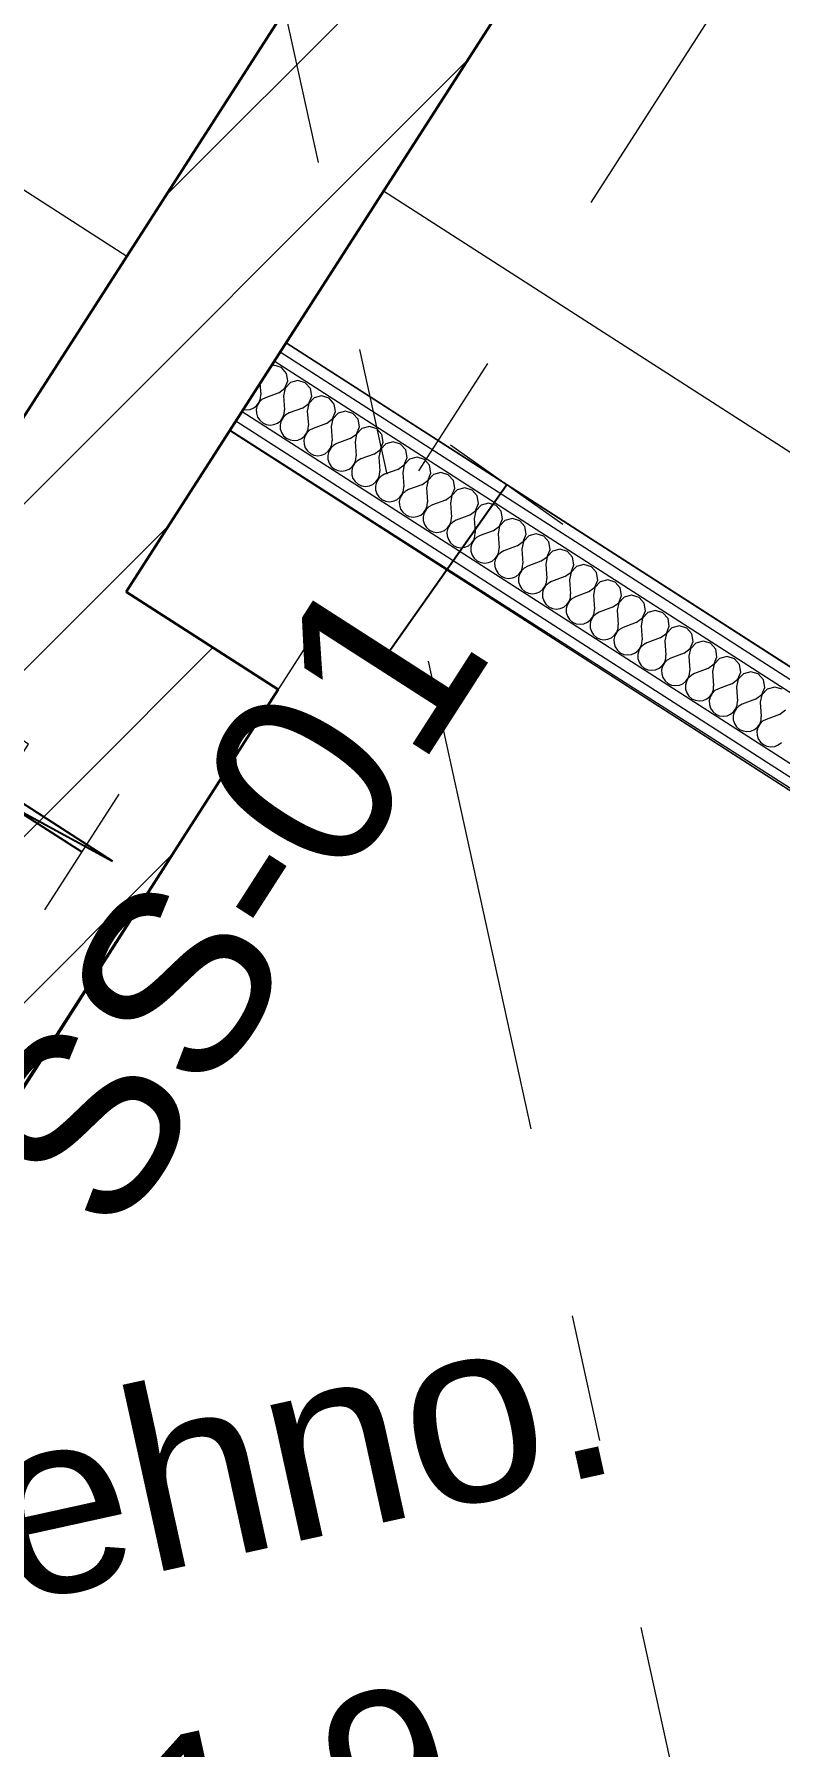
# Model space of a CAD drawing. Header units: millimetres. Extents: x 755110 to 820807, y -116979 to -66610.
# Drawn here: x 771696 to 772520, y -91751 to -89858 of the extents above; entities that cross this region are included whole.
import ezdxf

# ---------------------------------------------------------------- set-up
doc = ezdxf.new("R2010")
doc.units = ezdxf.units.MM
doc.header["$MEASUREMENT"] = 0
doc.linetypes.add('Double Dashed', pattern=[1093.611073, 529.166651, -211.666656, 141.111112, -211.666656])
for name, color, linetype, lineweight in [('New_2D Drafting - General_Pen_No__1', 7, 'Continuous', 13), ('New_Annotation - Label_Pen_No__1', 7, 'Continuous', 13), ('New_ARCHICAD Zone Stamps_Pen_No__1', 7, 'Continuous', 13), ('New_Dimensioning - General_Pen_No__1', 7, 'Continuous', 13), ('New_INT zoned_Pen_No__19', 255, 'Continuous', 0), ('New_Interior - Furniture _Pen_No__1', 7, 'Continuous', 13), ('New_Structural - Bearing_Pen_No__1', 7, 'Continuous', 13), ('New_Structural - Bearing_Pen_No__27', 7, 'Continuous', 35)]:
    doc.layers.add(name, color=color, linetype=linetype, lineweight=lineweight)
doc.layers.add('New_Dimensioning - General', color=7, linetype='Continuous')
doc.layers.add('New_Structural - Bearing', color=7, linetype='Continuous')
doc.layers.add('New_Structural - Grid_Pen_No__61', color=7, linetype='Continuous', lineweight=20, true_color=0x6a6a6a)
doc.styles.add('GENERATED_STYLE_1', font='')
doc.styles.get('GENERATED_STYLE_1').set_extended_font_data('Arial')
doc.dimstyles.new('GENERATED_STYLE__1', dxfattribs={"dimtxt": 200, "dimasz": 95, "dimexe": 0.18, "dimexo": 0.0625, "dimgap": 0, "dimtad": 1, "dimdec": 0, "dimzin": 0, "dimdsep": 46, "dimtxsty": 'GENERATED_STYLE_1', "dimblk": 'ARROWHEAD_2', "dimblk1": 'ARROWHEAD_2', "dimblk2": 'ARROWHEAD_2', "dimcen": 0.09, "dimse1": 1, "dimse2": 1, "dimclrd": 7, "dimclre": 7, "dimclrt": 7, "dimadec": 0, "dimazin": 0, "dimtfac": 1, "dimtdec": 4, "dimtmove": 0, "dimatfit": 3, "dimfxl": 0, "dimtolj": 1, "dimtzin": 0, "dimarcsym": 0})
doc.dimstyles.new('GENERATED_STYLE__3', dxfattribs={"dimtxt": 200, "dimasz": 228, "dimexe": 0.18, "dimexo": 40, "dimgap": 0, "dimtad": 1, "dimdec": 0, "dimzin": 0, "dimdsep": 46, "dimtxsty": 'GENERATED_STYLE_1', "dimblk": 'ARROWHEAD_5', "dimblk1": 'ARROWHEAD_5', "dimblk2": 'ARROWHEAD_5', "dimcen": 0.09, "dimclrd": 7, "dimclre": 7, "dimclrt": 7, "dimadec": 0, "dimazin": 0, "dimtfac": 1, "dimtdec": 4, "dimtmove": 0, "dimatfit": 3, "dimfxl": 0, "dimtolj": 1, "dimtzin": 0, "dimarcsym": 0})
doc.dimstyles.new('GENERATED_STYLE__5', dxfattribs={"dimtxt": 0.18, "dimasz": 152, "dimexe": 0.18, "dimexo": 0.0625, "dimgap": 0, "dimtad": 0, "dimtih": 1, "dimtoh": 1, "dimdec": 4, "dimzin": 0, "dimdsep": 46, "dimcen": 0.09, "dimadec": 0, "dimazin": 0, "dimtfac": 1, "dimtdec": 4, "dimtmove": 0, "dimatfit": 3, "dimldrblk": 'ARROWHEAD_0', "dimfxl": 0, "dimtolj": 1, "dimtzin": 0, "dimarcsym": 0})
pattern_1 = [(45, (0, 0), (-91.923878, 91.923878), [])]

# ---------------------------------------------------------------- blocks, each defined once
blk = doc.blocks.new('*X75')
at = {"layer": 'New_Structural - Bearing_Pen_No__1', "color": 7, "linetype": 'Continuous', "lineweight": 13}
for p, q in [((771961.2, -90224.2), (771958.1, -90225)), ((771969.4, -90226.7), (771961.2, -90224.2)), ((771975.1, -90233.1), (771969.4, -90226.7)), ((771945.6, -90244.5), (771946.5, -90256.6)), ((771973.3, -90249.5), (771976.5, -90241.5)), ((771979.3, -90243.3), (771973.4, -90249.5)), ((771976.5, -90241.5), (771975.1, -90233.1)), ((771987.6, -90241.1), (771979.3, -90243.3)), ((771995.8, -90243.6), (771987.6, -90241.1)), ((772001.4, -90250), (771995.8, -90243.6)), ((771942.2, -90268.5), (771944.7, -90265)), ((771944.8, -90265.1), (771942.7, -90268.8)), ((771944.7, -90265), (771946.2, -90260.9)), ((771947.9, -90262.1), (771944.8, -90265.1)), ((771946.2, -90260.9), (771946.5, -90256.6)), ((771951.7, -90260), (771947.9, -90262.1)), ((771966.4, -90254.5), (771951.7, -90260)), ((771966.4, -90254.5), (771973.3, -90249.5)), ((771973.4, -90249.5), (771971.7, -90257.9)), ((771971.7, -90257.9), (771972.8, -90273.6)), ((771992.8, -90271.5), (771999.7, -90266.4)), ((771999.7, -90266.4), (772002.9, -90258.5)), ((772005.7, -90260.3), (771999.8, -90266.5)), ((772002.9, -90258.5), (772001.4, -90250)), ((772013.9, -90258.1), (772005.7, -90260.3)), ((772022.1, -90260.5), (772013.9, -90258.1)), ((772027.8, -90267), (772022.1, -90260.5)), ((771927.3, -90272.9), (771930.6, -90273.4)), ((771930.6, -90273.4), (771934.8, -90272.9)), ((771934.8, -90272.9), (771938.8, -90271.2)), ((771938.8, -90271.2), (771942.2, -90268.5)), ((771942.7, -90268.8), (771941.6, -90273)), ((771941.6, -90273), (771941.7, -90277.3)), ((771941.7, -90277.3), (771943.1, -90281.4)), ((771943.1, -90281.4), (771945.4, -90285)), ((771945.4, -90285), (771948.7, -90287.9)), ((771968.6, -90285.5), (771971.1, -90281.9)), ((771971.2, -90282), (771969, -90285.7)), ((771971.1, -90281.9), (771972.5, -90277.9)), ((771974.3, -90279), (771971.2, -90282)), ((771972.5, -90277.9), (771972.8, -90273.6)), ((771978.1, -90276.9), (771974.3, -90279)), ((771992.8, -90271.5), (771978.1, -90276.9)), ((771999.8, -90266.5), (771998, -90274.9)), ((771998, -90274.9), (771999.2, -90290.5)), ((772019.1, -90288.4), (772026, -90283.3)), ((772026.1, -90283.4), (772024.4, -90291.8)), ((772026, -90283.3), (772029.2, -90275.4)), ((772032, -90277.2), (772026.1, -90283.4)), ((772029.2, -90275.4), (772027.8, -90267)), ((772040.3, -90275), (772032, -90277.2)), ((772048.5, -90277.5), (772040.3, -90275)), ((772054.2, -90283.9), (772048.5, -90277.5)), ((772055.6, -90292.3), (772054.2, -90283.9)), ((771948.7, -90287.9), (771952.6, -90289.7)), ((771952.6, -90289.7), (771956.9, -90290.3)), ((771956.9, -90290.3), (771961.2, -90289.8)), ((771961.2, -90289.8), (771965.2, -90288.2)), ((771965.2, -90288.2), (771968.6, -90285.5)), ((771969, -90285.7), (771968, -90289.9)), ((771968, -90289.9), (771968.1, -90294.3)), ((771968.1, -90294.3), (771969.4, -90298.4)), ((771969.4, -90298.4), (771971.8, -90302)), ((771971.8, -90302), (771975.1, -90304.8)), ((771991.6, -90305.1), (771994.9, -90302.4)), ((771995.4, -90302.7), (771994.3, -90306.9)), ((771994.9, -90302.4), (771997.4, -90298.9)), ((771997.5, -90298.9), (771995.4, -90302.7)), ((771997.4, -90298.9), (771998.9, -90294.8)), ((772000.6, -90295.9), (771997.5, -90298.9)), ((771998.9, -90294.8), (771999.2, -90290.5)), ((772004.5, -90293.9), (772000.6, -90295.9)), ((772019.1, -90288.4), (772004.5, -90293.9)), ((772024.4, -90291.8), (772025.5, -90307.4)), ((772045.5, -90305.3), (772052.4, -90300.3)), ((772052.5, -90300.4), (772050.8, -90308.7)), ((772052.4, -90300.3), (772055.6, -90292.3)), ((772058.4, -90294.1), (772052.5, -90300.4)), ((772066.7, -90291.9), (772058.4, -90294.1)), ((772074.9, -90294.4), (772066.7, -90291.9)), ((772080.5, -90300.8), (772074.9, -90294.4)), ((772082, -90309.3), (772080.5, -90300.8)), ((771975.1, -90304.8), (771979, -90306.6)), ((771979, -90306.6), (771983.3, -90307.3)), ((771983.3, -90307.3), (771987.6, -90306.8)), ((771987.6, -90306.8), (771991.6, -90305.1)), ((771994.3, -90306.9), (771994.5, -90311.2)), ((771994.5, -90311.2), (771995.8, -90315.3)), ((771995.8, -90315.3), (771998.2, -90318.9)), ((771998.2, -90318.9), (772001.4, -90321.7)), ((772001.4, -90321.7), (772005.4, -90323.6)), ((772013.9, -90323.7), (772017.9, -90322)), ((772017.9, -90322), (772021.3, -90319.3)), ((772021.8, -90319.6), (772020.7, -90323.8)), ((772021.3, -90319.3), (772023.8, -90315.8)), ((772023.9, -90315.9), (772021.8, -90319.6)), ((772023.8, -90315.8), (772025.3, -90311.7)), ((772027, -90312.9), (772023.9, -90315.9)), ((772025.3, -90311.7), (772025.5, -90307.4)), ((772030.8, -90310.8), (772027, -90312.9)), ((772045.5, -90305.3), (772030.8, -90310.8)), ((772050.8, -90308.7), (772051.9, -90324.4)), ((772071.9, -90322.3), (772057.2, -90327.7)), ((772071.9, -90322.3), (772078.8, -90317.2)), ((772078.9, -90317.3), (772077.1, -90325.7)), ((772078.8, -90317.2), (772082, -90309.3)), ((772084.8, -90311.1), (772078.9, -90317.3)), ((772093, -90308.9), (772084.8, -90311.1)), ((772101.2, -90311.4), (772093, -90308.9)), ((772106.9, -90317.8), (772101.2, -90311.4)), ((772108.3, -90326.2), (772106.9, -90317.8)), ((772005.4, -90323.6), (772009.6, -90324.2)), ((772009.6, -90324.2), (772013.9, -90323.7)), ((772020.7, -90323.8), (772020.8, -90328.1)), ((772020.8, -90328.1), (772022.1, -90332.3)), ((772022.1, -90332.3), (772024.5, -90335.9)), ((772024.5, -90335.9), (772027.8, -90338.7)), ((772027.8, -90338.7), (772031.7, -90340.5)), ((772031.7, -90340.5), (772036, -90341.2)), ((772036, -90341.2), (772040.3, -90340.6)), ((772040.3, -90340.6), (772044.3, -90339)), ((772044.3, -90339), (772047.7, -90336.3)), ((772048.1, -90336.6), (772047.1, -90340.8)), ((772047.1, -90340.8), (772047.2, -90345.1)), ((772047.7, -90336.3), (772050.2, -90332.7)), ((772050.3, -90332.8), (772048.1, -90336.6)), ((772050.2, -90332.7), (772051.6, -90328.7)), ((772053.4, -90329.8), (772050.3, -90332.8)), ((772051.6, -90328.7), (772051.9, -90324.4)), ((772057.2, -90327.7), (772053.4, -90329.8)), ((772077.1, -90325.7), (772078.3, -90341.3)), ((772078, -90345.6), (772078.3, -90341.3)), ((772098.2, -90339.2), (772083.5, -90344.7)), ((772098.2, -90339.2), (772105.1, -90334.2)), ((772105.2, -90334.2), (772103.5, -90342.6)), ((772105.1, -90334.2), (772108.3, -90326.2)), ((772111.1, -90328), (772105.2, -90334.2)), ((772119.4, -90325.8), (772111.1, -90328)), ((772127.6, -90328.3), (772119.4, -90325.8)), ((772133.2, -90334.7), (772127.6, -90328.3)), ((772134.7, -90343.2), (772133.2, -90334.7)), ((772047.2, -90345.1), (772048.5, -90349.2)), ((772048.5, -90349.2), (772050.9, -90352.8)), ((772050.9, -90352.8), (772054.2, -90355.6)), ((772054.2, -90355.6), (772058.1, -90357.4)), ((772058.1, -90357.4), (772062.4, -90358.1)), ((772062.4, -90358.1), (772066.7, -90357.6)), ((772066.7, -90357.6), (772070.6, -90355.9)), ((772070.6, -90355.9), (772074, -90353.2)), ((772074.5, -90353.5), (772073.4, -90357.7)), ((772073.4, -90357.7), (772073.6, -90362)), ((772074, -90353.2), (772076.5, -90349.7)), ((772076.6, -90349.7), (772074.5, -90353.5)), ((772076.5, -90349.7), (772078, -90345.6)), ((772079.7, -90346.7), (772076.6, -90349.7)), ((772083.5, -90344.7), (772079.7, -90346.7)), ((772103.5, -90342.6), (772104.6, -90358.2)), ((772104.3, -90362.5), (772104.6, -90358.2)), ((772124.6, -90356.2), (772109.9, -90361.6)), ((772124.6, -90356.2), (772131.5, -90351.1)), ((772131.6, -90351.2), (772129.9, -90359.5)), ((772129.9, -90359.5), (772131, -90375.2)), ((772131.5, -90351.1), (772134.7, -90343.2)), ((772137.5, -90344.9), (772131.6, -90351.2)), ((772145.8, -90342.7), (772137.5, -90344.9)), ((772153.9, -90345.2), (772145.8, -90342.7)), ((772159.6, -90351.7), (772153.9, -90345.2)), ((772157.8, -90368), (772161.1, -90360.1)), ((772161.1, -90360.1), (772159.6, -90351.7)), ((772172.1, -90359.7), (772163.8, -90361.9)), ((772180.3, -90362.2), (772172.1, -90359.7)), ((772073.6, -90362), (772074.9, -90366.1)), ((772074.9, -90366.1), (772077.3, -90369.7)), ((772077.3, -90369.7), (772080.5, -90372.5)), ((772080.5, -90372.5), (772084.5, -90374.4)), ((772084.5, -90374.4), (772088.7, -90375)), ((772088.7, -90375), (772093, -90374.5)), ((772093, -90374.5), (772097, -90372.8)), ((772097, -90372.8), (772100.4, -90370.1)), ((772100.8, -90370.4), (772099.8, -90374.6)), ((772099.8, -90374.6), (772099.9, -90378.9)), ((772099.9, -90378.9), (772101.2, -90383.1)), ((772100.4, -90370.1), (772102.9, -90366.6)), ((772103, -90366.7), (772100.8, -90370.4)), ((772102.9, -90366.6), (772104.3, -90362.5)), ((772106.1, -90363.7), (772103, -90366.7)), ((772109.9, -90361.6), (772106.1, -90363.7)), ((772129.2, -90383.6), (772130.7, -90379.5)), ((772130.7, -90379.5), (772131, -90375.2)), ((772136.3, -90378.6), (772132.5, -90380.6)), ((772150.9, -90373.1), (772136.3, -90378.6)), ((772150.9, -90373.1), (772157.8, -90368)), ((772158, -90368.1), (772156.2, -90376.5)), ((772156.2, -90376.5), (772157.3, -90392.1)), ((772163.8, -90361.9), (772158, -90368.1)), ((772186, -90368.6), (772180.3, -90362.2)), ((772184.2, -90385), (772187.4, -90377)), ((772190.2, -90378.8), (772184.3, -90385)), ((772187.4, -90377), (772186, -90368.6)), ((772198.5, -90376.6), (772190.2, -90378.8)), ((772206.7, -90379.1), (772198.5, -90376.6)), ((772212.3, -90385.5), (772206.7, -90379.1)), ((772101.2, -90383.1), (772103.6, -90386.7)), ((772103.6, -90386.7), (772106.9, -90389.5)), ((772106.9, -90389.5), (772110.8, -90391.3)), ((772110.8, -90391.3), (772115.1, -90392)), ((772115.1, -90392), (772119.4, -90391.4)), ((772119.4, -90391.4), (772123.4, -90389.8)), ((772123.4, -90389.8), (772126.7, -90387.1)), ((772127.2, -90387.4), (772126.1, -90391.6)), ((772126.1, -90391.6), (772126.3, -90395.9)), ((772126.3, -90395.9), (772127.6, -90400)), ((772126.7, -90387.1), (772129.2, -90383.6)), ((772129.4, -90383.6), (772127.2, -90387.4)), ((772132.5, -90380.6), (772129.4, -90383.6)), ((772155.6, -90400.5), (772157.1, -90396.4)), ((772158.8, -90397.5), (772155.7, -90400.6)), ((772157.1, -90396.4), (772157.3, -90392.1)), ((772162.6, -90395.5), (772158.8, -90397.5)), ((772177.3, -90390), (772162.6, -90395.5)), ((772177.3, -90390), (772184.2, -90385)), ((772184.3, -90385), (772182.6, -90393.4)), ((772182.6, -90393.4), (772183.7, -90409)), ((772210.6, -90401.9), (772213.8, -90394)), ((772216.6, -90395.8), (772210.7, -90402)), ((772213.8, -90394), (772212.3, -90385.5)), ((772224.8, -90393.6), (772216.6, -90395.8)), ((772233, -90396), (772224.8, -90393.6)), ((772238.7, -90402.5), (772233, -90396)), ((772127.6, -90400), (772130, -90403.6)), ((772130, -90403.6), (772133.3, -90406.4)), ((772133.3, -90406.4), (772137.2, -90408.2)), ((772137.2, -90408.2), (772141.4, -90408.9)), ((772141.4, -90408.9), (772145.7, -90408.4)), ((772145.7, -90408.4), (772149.7, -90406.7)), ((772149.7, -90406.7), (772153.1, -90404)), ((772153.6, -90404.3), (772152.5, -90408.5)), ((772152.5, -90408.5), (772152.6, -90412.8)), ((772152.6, -90412.8), (772154, -90416.9)), ((772153.1, -90404), (772155.6, -90400.5)), ((772155.7, -90400.6), (772153.6, -90404.3)), ((772154, -90416.9), (772156.3, -90420.5)), ((772179.5, -90420.9), (772182, -90417.4)), ((772182.1, -90417.5), (772179.9, -90421.2)), ((772182, -90417.4), (772183.4, -90413.4)), ((772185.2, -90414.5), (772182.1, -90417.5)), ((772183.4, -90413.4), (772183.7, -90409)), ((772189, -90412.4), (772185.2, -90414.5)), ((772203.7, -90407), (772189, -90412.4)), ((772203.7, -90407), (772210.6, -90401.9)), ((772210.7, -90402), (772208.9, -90410.4)), ((772208.9, -90410.4), (772210.1, -90426)), ((772236.9, -90418.8), (772240.1, -90410.9)), ((772242.9, -90412.7), (772237, -90418.9)), ((772240.1, -90410.9), (772238.7, -90402.5)), ((772251.2, -90410.5), (772242.9, -90412.7)), ((772259.4, -90413), (772251.2, -90410.5)), ((772265.1, -90419.4), (772259.4, -90413)), ((772156.3, -90420.5), (772159.6, -90423.4)), ((772159.6, -90423.4), (772163.5, -90425.2)), ((772163.5, -90425.2), (772167.8, -90425.8)), ((772167.8, -90425.8), (772172.1, -90425.3)), ((772172.1, -90425.3), (772176.1, -90423.6)), ((772176.1, -90423.6), (772179.5, -90420.9)), ((772179.9, -90421.2), (772178.9, -90425.4)), ((772178.9, -90425.4), (772179, -90429.8)), ((772179, -90429.8), (772180.3, -90433.9)), ((772180.3, -90433.9), (772182.7, -90437.5)), ((772205.8, -90437.9), (772208.3, -90434.4)), ((772208.4, -90434.4), (772206.3, -90438.2)), ((772208.3, -90434.4), (772209.8, -90430.3)), ((772211.5, -90431.4), (772208.4, -90434.4)), ((772209.8, -90430.3), (772210.1, -90426)), ((772215.3, -90429.4), (772211.5, -90431.4)), ((772230, -90423.9), (772215.3, -90429.4)), ((772230, -90423.9), (772236.9, -90418.8)), ((772237, -90418.9), (772235.3, -90427.3)), ((772235.3, -90427.3), (772236.4, -90442.9)), ((772256.4, -90440.8), (772263.3, -90435.8)), ((772263.4, -90435.8), (772261.7, -90444.2)), ((772263.3, -90435.8), (772266.5, -90427.8)), ((772269.3, -90429.6), (772263.4, -90435.8)), ((772266.5, -90427.8), (772265.1, -90419.4)), ((772277.6, -90427.4), (772269.3, -90429.6)), ((772285.8, -90429.9), (772277.6, -90427.4)), ((772291.4, -90436.3), (772285.8, -90429.9)), ((772292.9, -90444.8), (772291.4, -90436.3)), ((772182.7, -90437.5), (772186, -90440.3)), ((772186, -90440.3), (772189.9, -90442.1)), ((772189.9, -90442.1), (772194.2, -90442.8)), ((772194.2, -90442.8), (772198.5, -90442.3)), ((772198.5, -90442.3), (772202.4, -90440.6)), ((772202.4, -90440.6), (772205.8, -90437.9)), ((772206.3, -90438.2), (772205.2, -90442.4)), ((772205.2, -90442.4), (772205.4, -90446.7)), ((772205.4, -90446.7), (772206.7, -90450.8)), ((772206.7, -90450.8), (772209.1, -90454.4)), ((772209.1, -90454.4), (772212.3, -90457.2)), ((772228.8, -90457.5), (772232.2, -90454.8)), ((772232.6, -90455.1), (772231.6, -90459.3)), ((772232.2, -90454.8), (772234.7, -90451.3)), ((772234.8, -90451.4), (772232.6, -90455.1)), ((772234.7, -90451.3), (772236.1, -90447.2)), ((772237.9, -90448.4), (772234.8, -90451.4)), ((772236.1, -90447.2), (772236.4, -90442.9)), ((772241.7, -90446.3), (772237.9, -90448.4)), ((772256.4, -90440.8), (772241.7, -90446.3)), ((772261.7, -90444.2), (772262.8, -90459.9)), ((772282.7, -90457.8), (772289.7, -90452.7)), ((772289.8, -90452.8), (772288, -90461.2)), ((772289.7, -90452.7), (772292.9, -90444.8)), ((772295.6, -90446.6), (772289.8, -90452.8)), ((772303.9, -90444.4), (772295.6, -90446.6)), ((772312.1, -90446.8), (772303.9, -90444.4)), ((772317.8, -90453.3), (772312.1, -90446.8)), ((772319.2, -90461.7), (772317.8, -90453.3)), ((772212.3, -90457.2), (772216.3, -90459)), ((772216.3, -90459), (772220.5, -90459.7)), ((772220.5, -90459.7), (772224.8, -90459.2)), ((772224.8, -90459.2), (772228.8, -90457.5)), ((772231.6, -90459.3), (772231.7, -90463.6)), ((772231.7, -90463.6), (772233, -90467.7)), ((772233, -90467.7), (772235.4, -90471.4)), ((772235.4, -90471.4), (772238.7, -90474.2)), ((772238.7, -90474.2), (772242.6, -90476)), ((772251.2, -90476.1), (772255.2, -90474.5)), ((772255.2, -90474.5), (772258.5, -90471.8)), ((772259, -90472.1), (772258, -90476.2)), ((772258.5, -90471.8), (772261.1, -90468.2)), ((772261.2, -90468.3), (772259, -90472.1)), ((772261.1, -90468.2), (772262.5, -90464.2)), ((772264.3, -90465.3), (772261.2, -90468.3)), ((772262.5, -90464.2), (772262.8, -90459.9)), ((772268.1, -90463.2), (772264.3, -90465.3)), ((772282.7, -90457.8), (772268.1, -90463.2)), ((772288, -90461.2), (772289.2, -90476.8)), ((772309.1, -90474.7), (772316, -90469.6)), ((772316.1, -90469.7), (772314.4, -90478.1)), ((772316, -90469.6), (772319.2, -90461.7)), ((772322, -90463.5), (772316.1, -90469.7)), ((772330.3, -90461.3), (772322, -90463.5)), ((772338.5, -90463.8), (772330.3, -90461.3)), ((772344.1, -90470.2), (772338.5, -90463.8)), ((772345.6, -90478.6), (772344.1, -90470.2)), ((772242.6, -90476), (772246.9, -90476.7)), ((772246.9, -90476.7), (772251.2, -90476.1)), ((772258, -90476.2), (772258.1, -90480.6)), ((772258.1, -90480.6), (772259.4, -90484.7)), ((772259.4, -90484.7), (772261.8, -90488.3)), ((772261.8, -90488.3), (772265.1, -90491.1)), ((772265.1, -90491.1), (772269, -90492.9)), ((772269, -90492.9), (772273.3, -90493.6)), ((772273.3, -90493.6), (772277.5, -90493.1)), ((772277.5, -90493.1), (772281.5, -90491.4)), ((772281.5, -90491.4), (772284.9, -90488.7)), ((772285.4, -90489), (772284.3, -90493.2)), ((772284.3, -90493.2), (772284.4, -90497.5)), ((772284.9, -90488.7), (772287.4, -90485.2)), ((772287.5, -90485.2), (772285.4, -90489)), ((772287.4, -90485.2), (772288.9, -90481.1)), ((772290.6, -90482.2), (772287.5, -90485.2)), ((772288.9, -90481.1), (772289.2, -90476.8)), ((772294.4, -90480.2), (772290.6, -90482.2)), ((772309.1, -90474.7), (772294.4, -90480.2)), ((772314.4, -90478.1), (772315.5, -90493.7)), ((772335.5, -90491.7), (772320.8, -90497.1)), ((772335.5, -90491.7), (772342.4, -90486.6)), ((772342.5, -90486.7), (772340.7, -90495)), ((772342.4, -90486.6), (772345.6, -90478.6)), ((772348.4, -90480.4), (772342.5, -90486.7)), ((772356.6, -90478.2), (772348.4, -90480.4)), ((772364.8, -90480.7), (772356.6, -90478.2)), ((772370.5, -90487.1), (772364.8, -90480.7)), ((772371.9, -90495.6), (772370.5, -90487.1)), ((772284.4, -90497.5), (772285.8, -90501.6)), ((772285.8, -90501.6), (772288.1, -90505.2)), ((772288.1, -90505.2), (772291.4, -90508)), ((772291.4, -90508), (772295.3, -90509.9)), ((772295.3, -90509.9), (772299.6, -90510.5)), ((772299.6, -90510.5), (772303.9, -90510)), ((772303.9, -90510), (772307.9, -90508.3)), ((772307.9, -90508.3), (772311.3, -90505.6)), ((772311.7, -90505.9), (772310.7, -90510.1)), ((772310.7, -90510.1), (772310.8, -90514.4)), ((772311.3, -90505.6), (772313.8, -90502.1)), ((772313.9, -90502.2), (772311.7, -90505.9)), ((772313.8, -90502.1), (772315.2, -90498)), ((772317, -90499.2), (772313.9, -90502.2)), ((772315.2, -90498), (772315.5, -90493.7)), ((772320.8, -90497.1), (772317, -90499.2)), ((772340.7, -90495), (772341.9, -90510.7)), ((772341.6, -90515), (772341.9, -90510.7)), ((772361.8, -90508.6), (772347.2, -90514.1)), ((772361.8, -90508.6), (772368.7, -90503.5)), ((772368.8, -90503.6), (772367.1, -90512)), ((772367.1, -90512), (772368.2, -90527.6)), ((772368.7, -90503.5), (772371.9, -90495.6)), ((772374.7, -90497.4), (772368.8, -90503.6)), ((772383, -90495.2), (772374.7, -90497.4)), ((772391.2, -90497.7), (772383, -90495.2)), ((772396.9, -90504.1), (772391.2, -90497.7)), ((772395.1, -90520.5), (772398.3, -90512.5)), ((772398.3, -90512.5), (772396.9, -90504.1)), ((772409.4, -90512.1), (772401.1, -90514.3)), ((772417.6, -90514.6), (772409.4, -90512.1)), ((772310.8, -90514.4), (772312.1, -90518.6)), ((772312.1, -90518.6), (772314.5, -90522.2)), ((772314.5, -90522.2), (772317.8, -90525)), ((772317.8, -90525), (772321.7, -90526.8)), ((772321.7, -90526.8), (772326, -90527.5)), ((772326, -90527.5), (772330.3, -90526.9)), ((772330.3, -90526.9), (772334.3, -90525.3)), ((772334.3, -90525.3), (772337.6, -90522.6)), ((772338.1, -90522.9), (772337, -90527.1)), ((772337, -90527.1), (772337.2, -90531.4)), ((772337.2, -90531.4), (772338.5, -90535.5)), ((772337.6, -90522.6), (772340.1, -90519)), ((772340.2, -90519.1), (772338.1, -90522.9)), ((772340.1, -90519), (772341.6, -90515)), ((772343.3, -90516.1), (772340.2, -90519.1)), ((772347.2, -90514.1), (772343.3, -90516.1)), ((772368, -90531.9), (772368.2, -90527.6)), ((772373.5, -90531), (772369.7, -90533)), ((772388.2, -90525.5), (772373.5, -90531)), ((772388.2, -90525.5), (772395.1, -90520.5)), ((772395.2, -90520.5), (772393.5, -90528.9)), ((772393.5, -90528.9), (772394.6, -90544.5)), ((772401.1, -90514.3), (772395.2, -90520.5)), ((772423.2, -90521), (772417.6, -90514.6)), ((772421.5, -90537.4), (772424.7, -90529.5)), ((772427.5, -90531.2), (772421.6, -90537.5)), ((772424.7, -90529.5), (772423.2, -90521)), ((772435.7, -90529), (772427.5, -90531.2)), ((772443.9, -90531.5), (772435.7, -90529)), ((772338.5, -90535.5), (772340.9, -90539.1)), ((772340.9, -90539.1), (772344.1, -90541.9)), ((772344.1, -90541.9), (772348.1, -90543.7)), ((772348.1, -90543.7), (772352.3, -90544.4)), ((772352.3, -90544.4), (772356.6, -90543.9)), ((772356.6, -90543.9), (772360.6, -90542.2)), ((772360.6, -90542.2), (772364, -90539.5)), ((772364.5, -90539.8), (772363.4, -90544)), ((772363.4, -90544), (772363.5, -90548.3)), ((772363.5, -90548.3), (772364.8, -90552.4)), ((772364, -90539.5), (772366.5, -90536)), ((772366.6, -90536.1), (772364.5, -90539.8)), ((772366.5, -90536), (772368, -90531.9)), ((772369.7, -90533), (772366.6, -90536.1)), ((772392.9, -90552.9), (772394.3, -90548.8)), ((772396.1, -90550), (772393, -90553)), ((772394.3, -90548.8), (772394.6, -90544.5)), ((772399.9, -90547.9), (772396.1, -90550)), ((772414.6, -90542.5), (772399.9, -90547.9)), ((772414.6, -90542.5), (772421.5, -90537.4)), ((772421.6, -90537.5), (772419.8, -90545.8)), ((772419.8, -90545.8), (772421, -90561.5)), ((772449.6, -90538), (772443.9, -90531.5)), ((772447.8, -90554.3), (772451, -90546.4)), ((772453.8, -90548.2), (772447.9, -90554.4)), ((772451, -90546.4), (772449.6, -90538)), ((772462.1, -90546), (772453.8, -90548.2)), ((772470.3, -90548.5), (772462.1, -90546)), ((772475.9, -90554.9), (772470.3, -90548.5)), ((772364.8, -90552.4), (772367.2, -90556)), ((772367.2, -90556), (772370.5, -90558.9)), ((772370.5, -90558.9), (772374.4, -90560.7)), ((772374.4, -90560.7), (772378.7, -90561.3)), ((772378.7, -90561.3), (772383, -90560.8)), ((772383, -90560.8), (772387, -90559.1)), ((772387, -90559.1), (772390.4, -90556.4)), ((772390.8, -90556.7), (772389.8, -90560.9)), ((772389.8, -90560.9), (772389.9, -90565.2)), ((772389.9, -90565.2), (772391.2, -90569.4)), ((772390.4, -90556.4), (772392.9, -90552.9)), ((772393, -90553), (772390.8, -90556.7)), ((772419.2, -90569.9), (772420.7, -90565.8)), ((772422.4, -90566.9), (772419.3, -90569.9)), ((772420.7, -90565.8), (772421, -90561.5)), ((772426.2, -90564.9), (772422.4, -90566.9)), ((772440.9, -90559.4), (772426.2, -90564.9)), ((772440.9, -90559.4), (772447.8, -90554.3)), ((772447.9, -90554.4), (772446.2, -90562.8)), ((772446.2, -90562.8), (772447.3, -90578.4)), ((772474.2, -90571.3), (772477.4, -90563.3)), ((772480.2, -90565.1), (772474.3, -90571.3)), ((772477.4, -90563.3), (772475.9, -90554.9)), ((772488.5, -90562.9), (772480.2, -90565.1)), ((772496.6, -90565.4), (772488.5, -90562.9)), ((772502.3, -90571.8), (772496.6, -90565.4)), ((772391.2, -90569.4), (772393.6, -90573)), ((772393.6, -90573), (772396.9, -90575.8)), ((772396.9, -90575.8), (772400.8, -90577.6)), ((772400.8, -90577.6), (772405.1, -90578.3)), ((772405.1, -90578.3), (772409.4, -90577.7)), ((772409.4, -90577.7), (772413.3, -90576.1)), ((772413.3, -90576.1), (772416.7, -90573.4)), ((772417.2, -90573.7), (772416.1, -90577.9)), ((772416.1, -90577.9), (772416.3, -90582.2)), ((772416.3, -90582.2), (772417.6, -90586.3)), ((772416.7, -90573.4), (772419.2, -90569.9)), ((772419.3, -90569.9), (772417.2, -90573.7)), ((772417.6, -90586.3), (772420, -90589.9)), ((772443.1, -90590.3), (772445.6, -90586.8)), ((772445.7, -90586.9), (772443.5, -90590.6)), ((772445.6, -90586.8), (772447, -90582.7)), ((772448.8, -90583.8), (772445.7, -90586.9)), ((772447, -90582.7), (772447.3, -90578.4)), ((772452.6, -90581.8), (772448.8, -90583.8)), ((772467.3, -90576.3), (772452.6, -90581.8)), ((772467.3, -90576.3), (772474.2, -90571.3)), ((772474.3, -90571.3), (772472.6, -90579.7)), ((772472.6, -90579.7), (772473.7, -90595.3)), ((772493.6, -90593.3), (772500.5, -90588.2)), ((772500.5, -90588.2), (772503.8, -90580.3)), ((772506.5, -90582.1), (772500.7, -90588.3)), ((772503.8, -90580.3), (772502.3, -90571.8)), ((772514.8, -90579.9), (772506.5, -90582.1)), ((772523, -90582.3), (772514.8, -90579.9)), ((772420, -90589.9), (772423.2, -90592.7)), ((772423.2, -90592.7), (772427.2, -90594.5)), ((772427.2, -90594.5), (772431.4, -90595.2)), ((772431.4, -90595.2), (772435.7, -90594.7)), ((772435.7, -90594.7), (772439.7, -90593)), ((772439.7, -90593), (772443.1, -90590.3)), ((772443.5, -90590.6), (772442.5, -90594.8)), ((772442.5, -90594.8), (772442.6, -90599.1)), ((772442.6, -90599.1), (772443.9, -90603.2)), ((772443.9, -90603.2), (772446.3, -90606.8)), ((772446.3, -90606.8), (772449.6, -90609.7)), ((772469.4, -90607.2), (772471.9, -90603.7)), ((772472.1, -90603.8), (772469.9, -90607.5)), ((772471.9, -90603.7), (772473.4, -90599.7)), ((772475.2, -90600.8), (772472.1, -90603.8)), ((772473.4, -90599.7), (772473.7, -90595.3)), ((772479, -90598.7), (772475.2, -90600.8)), ((772493.6, -90593.3), (772479, -90598.7)), ((772500.7, -90588.3), (772498.9, -90596.7)), ((772498.9, -90596.7), (772500, -90612.3)), ((772520, -90610.2), (772526.9, -90605.1)), ((772449.6, -90609.7), (772453.5, -90611.5)), ((772453.5, -90611.5), (772457.8, -90612.1)), ((772457.8, -90612.1), (772462.1, -90611.6)), ((772462.1, -90611.6), (772466.1, -90609.9)), ((772466.1, -90609.9), (772469.4, -90607.2)), ((772469.9, -90607.5), (772468.8, -90611.7)), ((772468.8, -90611.7), (772469, -90616.1)), ((772469, -90616.1), (772470.3, -90620.2)), ((772470.3, -90620.2), (772472.7, -90623.8)), ((772472.7, -90623.8), (772476, -90626.6)), ((772492.4, -90626.9), (772495.8, -90624.2)), ((772496.3, -90624.5), (772495.2, -90628.7)), ((772495.8, -90624.2), (772498.3, -90620.7)), ((772498.4, -90620.7), (772496.3, -90624.5)), ((772498.3, -90620.7), (772499.8, -90616.6)), ((772501.5, -90617.7), (772498.4, -90620.7)), ((772499.8, -90616.6), (772500, -90612.3)), ((772505.3, -90615.7), (772501.5, -90617.7)), ((772520, -90610.2), (772505.3, -90615.7)), ((772476, -90626.6), (772479.9, -90628.4)), ((772479.9, -90628.4), (772484.1, -90629.1)), ((772484.1, -90629.1), (772488.4, -90628.6)), ((772488.4, -90628.6), (772492.4, -90626.9)), ((772495.2, -90628.7), (772495.3, -90633)), ((772495.3, -90633), (772496.7, -90637.1)), ((772496.7, -90637.1), (772499, -90640.7)), ((772499, -90640.7), (772502.3, -90643.5)), ((772502.3, -90643.5), (772506.2, -90645.3)), ((772514.8, -90645.5), (772518.8, -90643.8)), ((772518.8, -90643.8), (772522.2, -90641.1)), ((772506.2, -90645.3), (772510.5, -90646)), ((772510.5, -90646), (772514.8, -90645.5))]:
    blk.add_line(p, q, dxfattribs=at)
blk = doc.blocks.new('*D142')
at = {"layer": 'New_Dimensioning - General_Pen_No__1', "color": 7, "linetype": 'Continuous', "lineweight": 13}
for p, q in [((768938, -82676.9), (768836.6, -82834.6)), ((768823.2, -82788.9), (768951.4, -82722.7)), ((779244.9, -89410.3), (768887.3, -82755.8)), ((779295.5, -89331.4), (779194.2, -89489.2)), ((779180.7, -89443.4), (779309, -89377.2)), ((779341.6, -89472.4), (779244.9, -89410.3))]:
    blk.add_line(p, q, dxfattribs=at)
at = {"layer": 'New_Dimensioning - General_Pen_No__1', "color": 7, "lineweight": 13, "char_height": 200, "attachment_point": 7, "rotation": 327.2801, "style": 'GENERATED_STYLE_1'}
for s, insert in [('\\A1;{\\pql;\\fArial|b0|i0|c0|p34;115}', (768939.3, -82741.6)), ('\\A1;{\\pql;\\fArial|b0|i0|c0|p34;12\xa0311}', (773744.6, -85829))]:
    blk.add_mtext(s, dxfattribs=dict(at, insert=insert))
blk = doc.blocks.new('ARROWHEAD_2')
at = {"color": 0, "linetype": 'Continuous', "lineweight": 0}
for p, q in [((-0.378, -0.655), (0.378, 0.655)), ((0, 0), (-1, 0))]:
    blk.add_line(p, q, dxfattribs=at)
blk = doc.blocks.new('*D151')
at = {"layer": 'New_Dimensioning - General_Pen_No__1', "color": 7, "linetype": 'Continuous', "lineweight": 13}
for p, q in [((763456.6, -78204.4), (763355.3, -78362.1)), ((763470.1, -78250.2), (763341.8, -78316.3)), ((763406, -78283.2), (763354.5, -78250.2)), ((775058.3, -85769.6), (763406, -78283.2)), ((775109, -85690.7), (775007.6, -85848.5)), ((774994.2, -85802.7), (775122.4, -85736.5)), ((783092.9, -90931.7), (775058.3, -85769.6))]:
    blk.add_line(p, q, dxfattribs=at)
at = {"layer": 'New_Dimensioning - General_Pen_No__1', "color": 7, "lineweight": 13, "insert": (768902.2, -81766.9), "char_height": 200, "attachment_point": 7, "rotation": 327.2801, "style": 'GENERATED_STYLE_1'}
blk.add_mtext('\\A1;{\\pql;\\fArial|b0|i0|c0|p34;13\xa0850}', dxfattribs=at)
blk = doc.blocks.new('*D152')
at = {"layer": 'New_Dimensioning - General_Pen_No__1', "color": 7, "linetype": 'Continuous', "lineweight": 13}
for p, q in [((763169.4, -77767.2), (763270.7, -77609.5)), ((763284.2, -77655.3), (763155.9, -77721.4)), ((763168.6, -77655.3), (763220, -77688.3)), ((763220, -77688.3), (783711.3, -90853.5)), ((783660.6, -90932.4), (783762, -90774.7)), ((783647.2, -90886.6), (783775.4, -90820.4)), ((783711.3, -90853.5), (783762.7, -90886.6))]:
    blk.add_line(p, q, dxfattribs=at)
at = {"layer": 'New_Dimensioning - General_Pen_No__1', "color": 7, "lineweight": 13, "insert": (773135.8, -84011.4), "char_height": 200, "attachment_point": 7, "rotation": 327.2802, "style": 'GENERATED_STYLE_1'}
blk.add_mtext('\\A1;{\\pql;\\fArial|b0|i0|c0|p34;24\xa0356}', dxfattribs=at)
blk = doc.blocks.new('*D153')
at = {"layer": 'New_Dimensioning - General_Pen_No__1', "color": 7, "linetype": 'Continuous', "lineweight": 13}
for p, q in [((780487.2, -98283.9), (783351.9, -93825)), ((780566.1, -98334.5), (780408.4, -98233.2)), ((780454.2, -98219.7), (780520.3, -98348)), ((780228.9, -98686), (780487.2, -98283.9)), ((780195.8, -98621.9), (780261.9, -98750.2)), ((780307.7, -98736.7), (780150, -98635.4)), ((780195.8, -98737.5), (780228.9, -98686))]:
    blk.add_line(p, q, dxfattribs=at)
at = {"layer": 'New_Dimensioning - General_Pen_No__1', "color": 7, "lineweight": 13, "insert": (779929.6, -99077.9), "char_height": 200, "attachment_point": 7, "rotation": 57.2802, "style": 'GENERATED_STYLE_1'}
blk.add_mtext('\\A1;{\\pql;\\fArial|b0|i0|c0|p34;478}', dxfattribs=at)
blk = doc.blocks.new('*D154')
at = {"layer": 'New_Dimensioning - General_Pen_No__1', "color": 7, "linetype": 'Continuous', "lineweight": 13}
for p, q in [((783318.8, -93760.9), (783385, -93889.2)), ((780487.2, -98283.9), (783351.9, -93825)), ((780454.2, -98219.7), (780520.3, -98348))]:
    blk.add_line(p, q, dxfattribs=at)
at = {"layer": 'New_Dimensioning - General_Pen_No__1', "color": 7, "lineweight": 13, "char_height": 200, "attachment_point": 7, "rotation": 57.2802, "style": 'GENERATED_STYLE_1'}
for s, insert in [('\\A1;{\\pql;\\fArial|b0|i0|c0|p34;478}', (783052.6, -94216.9)), ('\\A1;{\\pql;\\fArial|b0|i0|c0|p34;5\xa0300}', (781701.1, -96320.5))]:
    blk.add_mtext(s, dxfattribs=dict(at, insert=insert))
blk = doc.blocks.new('*D155')
at = {"layer": 'New_Dimensioning - General_Pen_No__1', "color": 7, "linetype": 'Continuous', "lineweight": 13}
for p, q in [((783643.4, -93487.1), (783577.2, -93358.8)), ((783689.2, -93473.6), (783531.4, -93372.2)), ((783610.3, -93422.9), (783643.3, -93371.5)), ((783351.9, -93825), (783610.3, -93422.9)), ((783318.8, -93760.9), (783385, -93889.2)), ((783430.8, -93875.7), (783273, -93774.4)), ((780487.2, -98283.9), (783351.9, -93825))]:
    blk.add_line(p, q, dxfattribs=at)
blk = doc.blocks.new('*D226')
at = {"layer": 'New_Dimensioning - General_Pen_No__1', "color": 7, "linetype": 'Continuous', "lineweight": 13}
for p, q in [((774496.7, -85884.3), (770416.3, -83262.7)), ((774547.4, -85805.4), (774446, -85963.1)), ((774432.6, -85917.3), (774560.9, -85851.2)), ((784142, -92081.1), (774496.7, -85884.3)), ((784192.7, -92002.3), (784091.3, -92160)), ((784077.9, -92114.2), (784206.1, -92048.1)), ((784193.4, -92114.2), (784142, -92081.1))]:
    blk.add_line(p, q, dxfattribs=at)
at = {"layer": 'New_Dimensioning - General_Pen_No__1', "color": 7, "lineweight": 13, "insert": (778997.9, -88728.6), "char_height": 200, "attachment_point": 7, "rotation": 327.2801, "style": 'GENERATED_STYLE_1'}
blk.add_mtext('\\A1;{\\pql;\\fArial|b0|i0|c0|p34;11\xa0464}', dxfattribs=at)
blk = doc.blocks.new('*D304')
at = {"layer": 'New_Dimensioning - General_Pen_No__1', "linetype": 'Continuous', "lineweight": 13}
for points in [[(767939.7, -90222.1), (767768.8, -90390.5), (767876, -90453.4)], [(770969.8, -94573.7), (770730.7, -94553.2), (770752.5, -94675.5)]]:
    blk.add_hatch(color=7, dxfattribs=at).paths.add_polyline_path(points)
at = {"layer": 'New_Dimensioning - General_Pen_No__1', "color": 7, "linetype": 'Continuous', "lineweight": 13}
for p, q in [((767939.7, -90222.1), (767768.8, -90390.5)), ((767939.7, -90222.1), (767876, -90453.4)), ((767876, -90453.4), (767768.8, -90390.5)), ((770969.8, -94573.7), (770730.7, -94553.2)), ((770752.5, -94675.5), (770730.7, -94553.2)), ((770969.8, -94573.7), (770752.5, -94675.5))]:
    blk.add_line(p, q, dxfattribs=at)
blk.add_arc((770352.9, -91772.5), 2868.3, 151.9109, 277.7893, dxfattribs=at)
at = {"layer": 'New_Dimensioning - General_Pen_No__1', "color": 7, "lineweight": 13, "insert": (767298, -93684.3), "char_height": 200, "attachment_point": 7, "rotation": 12.42, "style": 'GENERATED_STYLE_1'}
blk.add_mtext('\\A1;{\\pql;\\fArial|b0|i0|c0|p34;135°}', dxfattribs=at)
blk = doc.blocks.new('ARROWHEAD_5')
at = {"linetype": 'Continuous', "lineweight": 0}
blk.add_hatch(color=0, dxfattribs=at).paths.add_polyline_path([(-1, 0.2679), (0, 0), (-1, -0.2679)])
at = {"color": 0, "linetype": 'Continuous', "lineweight": 0}
blk.add_line((0, 0), (-1, 0), dxfattribs=at)
blk = doc.blocks.new('ARROWHEAD_0')
at = {"color": 0, "linetype": 'Continuous', "lineweight": 0}
for p, q in [((0, -0.5), (0, 0.5)), ((0, 0), (-1, 0))]:
    blk.add_line(p, q, dxfattribs=at)

msp = doc.modelspace()

# ---------------------------------------------------------------- hatches: boundary and pattern name
at = {"layer": 'New_Structural - Bearing', "linetype": 'Continuous', "lineweight": 0, "true_color": 0x000000}
h = msp.add_hatch(dxfattribs=at)
h.set_pattern_fill('Common_Brick_0001', color=18, style=0, pattern_type=2)
h.set_pattern_definition(pattern_1)
h.paths.add_polyline_path([(771689.7, -90642.8), (772885.3, -88781.8), (772717, -88673.7), (771521.4, -90534.7)])
h = msp.add_hatch(dxfattribs=at)
h.set_pattern_fill('Common_Brick_0001', color=18, style=0, pattern_type=2)
h.set_pattern_definition(pattern_1)
h.paths.add_polyline_path([(771966, -90582.7), (771797.8, -90474.6), (771689.7, -90642.8), (771857.9, -90750.9)])
h = msp.add_hatch(dxfattribs=at)
h.set_pattern_fill('Common_Brick_0001', color=18, style=0, pattern_type=2)
h.set_pattern_definition(pattern_1)
h.paths.add_polyline_path([(770953.6, -92158.5), (771857.9, -90750.9), (771689.7, -90642.8), (770785.3, -92050.4)])

# ---------------------------------------------------------------- linework, layer by layer
at = {"layer": 'New_2D Drafting - General_Pen_No__1', "color": 7, "linetype": 'Continuous', "lineweight": 13, "flags": 128}
msp.add_lwpolyline([(771974.5, -90199.4), (772960.7, -90833), (773068.5, -90665.2), (772082.3, -90031.6)], close=True, dxfattribs=at)
at = {"layer": 'New_INT zoned_Pen_No__19', "color": 255, "linetype": 'Continuous', "lineweight": 0, "flags": 128}
for points in [[(769317.3, -91112.1), (769238.7, -91234.4), (769743.7, -91558.9), (769824.6, -91433.1), (770785.3, -92050.4), (771689.7, -90642.8), (771521.4, -90534.7), (772717.3, -88673.3), (771420, -87839.8)], [(771974.5, -90199.4), (772960.7, -90833), (773871.8, -89415), (772885.6, -88781.4)], [(771912.5, -90295.9), (771797.8, -90474.6), (771966, -90582.7), (770958.3, -92161.5), (770956.9, -92160.6), (770570.7, -92761.6), (770602.4, -92905.7), (773200.2, -92333.6), (772888.8, -90919.8)]]:
    msp.add_lwpolyline(points, close=True, dxfattribs=at)
at = {"layer": 'New_Interior - Furniture _Pen_No__1', "color": 7, "linetype": 'Continuous', "lineweight": 13}
for p in [(772609.2, -88841.5), (771377.7, -89833.3)]:
    msp.add_line(p, (771798.4, -90103.5), dxfattribs=at)
at = {"layer": 'New_Structural - Bearing_Pen_No__1', "color": 7, "linetype": 'Continuous', "lineweight": 13}
for p, q in [((772964.4, -90849.8), (771968, -90209.6)), ((772960.7, -90833.1), (771974.5, -90199.5)), ((772957.9, -90859.9), (771961.5, -90219.7)), ((771925.9, -90275.1), (772932.4, -90921.7)), ((771912.4, -90296.1), (772984.8, -90985.1)), ((771919.2, -90285.6), (772981, -90967.8))]:
    msp.add_line(p, q, dxfattribs=at)
at = {"layer": 'New_Structural - Bearing_Pen_No__1', "color": 7, "linetype": 'Continuous', "lineweight": 13, "flags": 128}
for points in [[(771968, -90209.6), (771961.5, -90219.7)], [(771974.5, -90199.5), (771968, -90209.6)], [(772960.7, -90833), (771974.5, -90199.4)], [(771974.5, -90199.4), (771974.5, -90199.5)], [(771961.5, -90219.7), (771925.9, -90275.1)], [(771925.9, -90275.1), (771919.2, -90285.6)], [(771919.2, -90285.6), (771912.4, -90296.1)], [(771912.4, -90296.1), (771912.4, -90296.2)], [(771912.4, -90296.2), (772995.2, -90991.9)]]:
    msp.add_lwpolyline(points, dxfattribs=at)
at = {"layer": 'New_Structural - Bearing_Pen_No__27', "color": 7, "linetype": 'Continuous', "lineweight": 35, "flags": 128}
for points in [[(772717, -88673.7), (771521.4, -90534.7)], [(771797.8, -90474.6), (772885.3, -88781.8)], [(771966, -90582.7), (771797.8, -90474.6)], [(771857.9, -90750.9), (771966, -90582.7)], [(770953.6, -92158.5), (771857.9, -90750.9)]]:
    msp.add_lwpolyline(points, dxfattribs=at)
at = {"layer": 'New_Structural - Grid_Pen_No__61', "color": 251, "linetype": 'Double Dashed', "lineweight": 20, "true_color": 0x6a6a6a}
for p, q in [((776949.9, -112428.5), (770846.2, -84713.3)), ((769356.4, -94644.5), (774805.7, -86162.8))]:
    msp.add_line(p, q, dxfattribs=at)

# ---------------------------------------------------------------- block references
at = {"layer": 'New_Structural - Bearing', "color": 7, "lineweight": 35}
msp.add_blockref('*X75', (0, 0), dxfattribs=at)

# ---------------------------------------------------------------- texts
at = {"layer": 'New_Annotation - Label_Pen_No__1', "color": 7, "linetype": 'Continuous', "lineweight": 13, "insert": (771702.6, -91141.3), "char_height": 200, "attachment_point": 4, "rotation": 57.2805, "style": 'GENERATED_STYLE_1'}
msp.add_mtext('\\A1;{\\pql;\\fArial|b0|i0|c0|p34;S\\fArial|b0|i0|c0|p34;S-0\\fArial|b0|i0|c0|p34;1}', dxfattribs=at)
at = {"layer": 'New_ARCHICAD Zone Stamps_Pen_No__1', "color": 7, "lineweight": 13, "attachment_point": 2, "rotation": 12.42, "style": 'GENERATED_STYLE_1'}
for s, insert, char_height in [('\\A1;{\\pqc;\\pt0;\\fArial|b0|i0|c0|p34;}', (772275.6, -91209.1), 200), ('\\A1;{\\pqc;\\pt0;\\fArial|b0|i0|c0|p34;Tehno.}', (771883.6, -91342.2), 200), ('\\A1;{\\pqc;\\pt0;\\fArial|b0|i0|c0|p34;}', (772123.7, -91636.8), 180), ('\\A1;{\\pqc;\\pt0;\\fArial|b0|i0|c0|p34;1.9}', (771965.4, -91713.8), 180)]:
    msp.add_mtext(s, dxfattribs=dict(at, insert=insert, char_height=char_height))

# ---------------------------------------------------------------- dimensions: what is measured, and where the dimension line sits
at = {"layer": 'New_Dimensioning - General', "color": 7, "linetype": 'Continuous', "lineweight": 13}
for base, p1, p2, angle, picture, middle, turn in [((783711.3, -90853.5), (762022, -79553), (783278.9, -91526.6), 327.2802, '*D152', (773543, -84154.2), 327.2802), ((763406, -78283.2), (775543.6, -85014.2), (763472.8, -78179.2), 147.2801, '*D151', (769309.4, -81909.7), 327.2801), ((783610.3, -93422.9), (762165.8, -80213.5), (762022, -79553), 57.2802, '*D155', (783092.1, -93970.4), 57.2802), ((783351.9, -93825), (763105.3, -87116.4), (762165.8, -80213.5), 57.2802, '*D154', (781802.6, -95977.5), 57.2802), ((768887.3, -82755.8), (778437.4, -90667), (767377.2, -85106.3), 147.2801, '*D142', (774151.9, -85971.7), 327.2801), ((774496.7, -85884.3), (784064.2, -92202.3), (773473.1, -87477.6), 147.2801, '*D226', (779405.1, -88871.4), 327.2801), ((780487.2, -98283.9), (762846.9, -87518.5), (763105.3, -87116.4), 57.2802, '*D153', (779969.1, -98831.4), 57.2802)]:
    dim = msp.add_linear_dim(base=base, p1=p1, p2=p2, angle=angle, dimstyle='GENERATED_STYLE__1', dxfattribs=at)
    dim.commit()
    dim.dimension.update_dxf_attribs({"geometry": picture, "text_midpoint": middle, "dimtype": 160, "text_rotation": turn})
dim = msp.add_angular_dim_3p(base=(767999, -93411.5), center=(770352.9, -91772.5), p1=(773172.6, -104576.1), p2=(766909.6, -89560.2), dimstyle='GENERATED_STYLE__3', dxfattribs=at)
dim.commit()
dim.dimension.update_dxf_attribs({"geometry": '*D304', "text_midpoint": (767552.2, -93525.9), "dimtype": 165, "text_rotation": 12.42})

# ---------------------------------------------------------------- leaders
at = {"layer": 'New_Annotation - Label_Pen_No__1', "color": 7, "linetype": 'Continuous', "lineweight": 13, "annotation_type": 0, "has_hookline": 1, "hookline_direction": 1}
for points, text_width, horizontal_direction in [([(771749, -90762.2), (771662.9, -90706.9), (771782.5, -90772.3), (771654.7, -90690.1)], 750.4, (0.841127, -0.540837, 0)), ([(772218.6, -90356.3), (772087.4, -90542.5)], 711.8, (0.540526, 0.841327, 0))]:
    msp.add_leader(points, dimstyle='GENERATED_STYLE__5', dxfattribs=dict(at, text_width=text_width, horizontal_direction=horizontal_direction))

doc.saveas('drawing.dxf')
